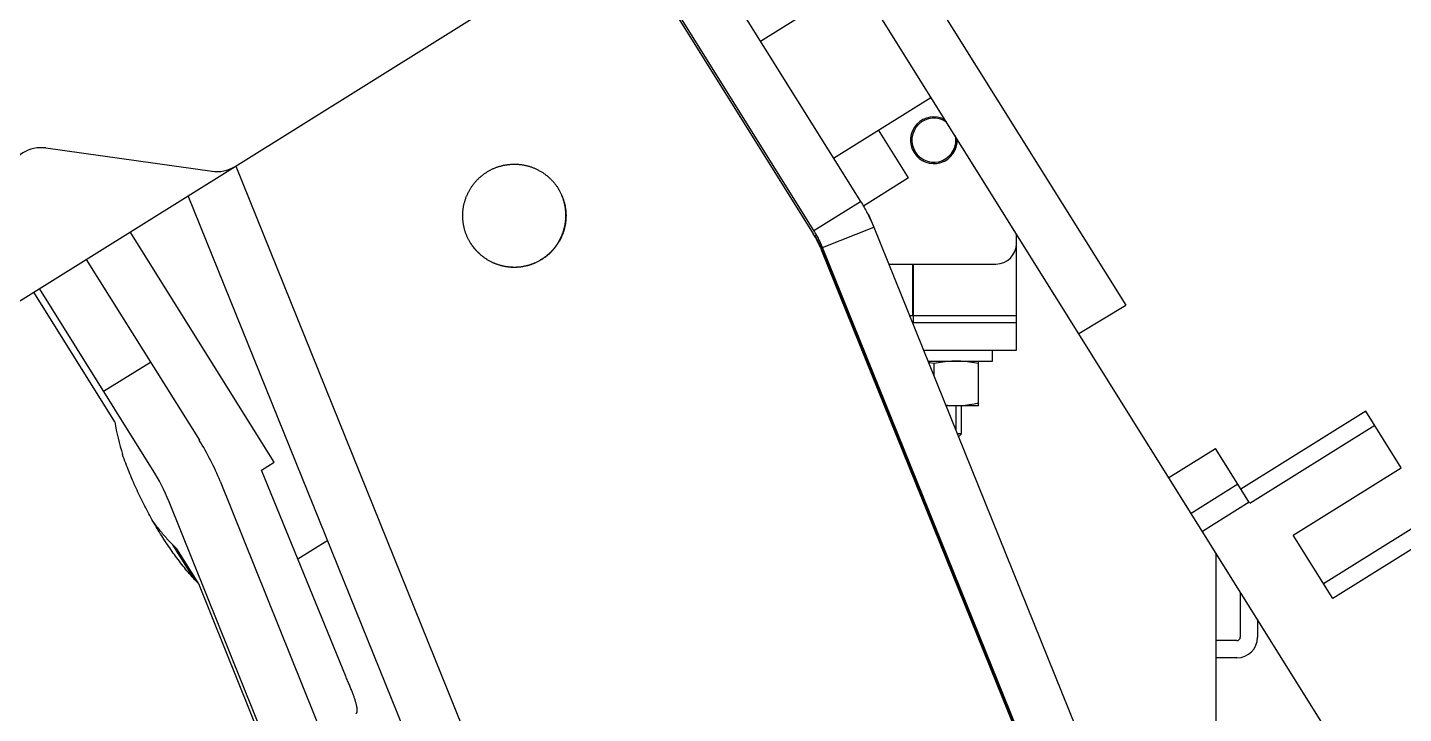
# Model space of a CAD drawing. Header units: millimetres. Extents: x 1084702 to 1166801, y 36632 to 124519.
# Drawn here: x 1098672.6 to 1098872.5, y 107316.6 to 107416.3 of the extents above; entities that cross this region are included whole.
import ezdxf

# ---------------------------------------------------------------- set-up
doc = ezdxf.new("R2010")
doc.units = ezdxf.units.MM
doc.header["$LTSCALE"] = 250
doc.linetypes.add('CENTER', pattern=[3, 2.5, -0.25, 0, -0.25])
doc.layers.get('0').update_dxf_attribs({"color": 255})

# ---------------------------------------------------------------- blocks, each defined once
blk = doc.blocks.new('PK65002M m platform_side')
at = {"linetype": 'Continuous'}
for p, q in [((-9391.91, 6510.95), (-9336.26, 6421.9)), ((-9283.69, 6322.67), (-9396.24, 6502.79)), ((-9405.28, 6485.79), (-9374.78, 6436.99)), ((-9409.92, 6477.51), (-9381.66, 6432.28)), ((-9381.57, 6432.75), (-9409.7, 6477.78)), ((-9465.63, 6442.07), (-9412.34, 6475.36)), ((-9375.17, 6469.07), (-9389.31, 6460.24)), ((-9378.71, 6443.28), (-9364.57, 6452.11)), ((-9367.81, 6440.4), (-9372.16, 6447.37)), ((-9493.09, 6444.75), (-9468.97, 6441.36)), ((-9508.33, 6415.38), (-9465.63, 6442.07)), ((-9465.53, 6442.11), (-9376.24, 6221.13)), ((-9367.81, 6440.4), (-9374.37, 6436.3)), ((-9383.66, 6218.13), (-9472.42, 6437.82)), ((-9381.57, 6432.75), (-9374.78, 6436.99)), ((-9373.7, 6435.06), (-9373.62, 6435.09)), ((-9373.62, 6435.09), (-9372.88, 6433.26)), ((-9459.95, 6399.06), (-9480.87, 6432.54)), ((-9380.3, 6430.27), (-9372.88, 6433.26)), ((-9372.88, 6433.26), (-9301.17, 6255.77)), ((-9352.14, 6430.88), (-9352.14, 6432.22)), ((-9381.16, 6432.06), (-9381.42, 6431.89)), ((-9381.4, 6431.91), (-9381.27, 6431.7)), ((-9308.59, 6252.78), (-9380.3, 6430.27)), ((-9352.2, 6430.38), (-9352.14, 6430.38)), ((-9352.14, 6415.38), (-9352.14, 6430.88)), ((-9487.24, 6428.56), (-9470.81, 6402.27)), ((-9327.83, 6299.57), (-9380.39, 6429.79)), ((-9380.3, 6429.75), (-9307.94, 6250.8)), ((-9379.54, 6427.88), (-9379.34, 6427.88)), ((-9370.71, 6427.88), (-9355.14, 6427.88)), ((-9367.19, 6420.38), (-9367.19, 6427.88)), ((-9367.09, 6419.38), (-9367.09, 6427.88)), ((-9477.59, 6398.03), (-9494.03, 6424.32)), ((-9483.1, 6404.97), (-9494.87, 6423.8)), ((-9367.09, 6423.88), (-9367.19, 6423.88)), ((-9376.51, 6420.38), (-9376.3, 6420.38)), ((-9367.68, 6420.38), (-9367.19, 6420.38)), ((-9367.09, 6420.38), (-9352.14, 6420.38)), ((-9343.11, 6417.77), (-9336.26, 6421.9)), ((-9376.1, 6419.38), (-9375.9, 6419.38)), ((-9367.27, 6419.38), (-9367.09, 6419.38)), ((-9367.09, 6419.38), (-9352.14, 6419.38)), ((-9374.49, 6415.38), (-9374.28, 6415.38)), ((-9365.66, 6415.38), (-9352.14, 6415.38)), ((-9355.64, 6413.78), (-9355.64, 6415.38)), ((-9484.71, 6409.4), (-9477.92, 6413.64)), ((-9365.01, 6413.78), (-9355.64, 6413.78)), ((-9364.14, 6413.41), (-9364.14, 6411.63)), ((-9357.64, 6407.28), (-9357.64, 6413.78)), ((-9357.64, 6407.28), (-9362.38, 6407.28)), ((-9360.94, 6407.28), (-9360.94, 6403.71)), ((-9360.14, 6403.18), (-9360.14, 6407.28)), ((-9301.43, 6406.48), (-9319.55, 6395.15)), ((-9296.28, 6398.25), (-9301.43, 6406.48)), ((-9300.12, 6404.39), (-9318.25, 6393.07)), ((-9360.14, 6403.18), (-9360.73, 6403.18)), ((-9360.56, 6402.76), (-9360.14, 6403.18)), ((-9330.04, 6396.85), (-9323.26, 6401.09)), ((-9318.31, 6393.17), (-9323.26, 6401.09)), ((-9461.79, 6397.91), (-9459.95, 6399.06)), ((-9311.95, 6388.46), (-9296.28, 6398.25)), ((-9467.79, 6396.32), (-9389.01, 6200.67)), ((-9449.5, 6367.81), (-9461.79, 6397.91)), ((-9320, 6395.88), (-9326.79, 6391.64)), ((-9390.38, 6182.65), (-9475.21, 6393.33)), ((-9318.37, 6393.27), (-9325.15, 6389.03)), ((-9291.88, 6391.2), (-9307.54, 6381.41)), ((-9306.2, 6379.26), (-9311.95, 6388.46)), ((-9290.54, 6389.05), (-9306.2, 6379.26)), ((-9471.47, 6381.98), (-9474.65, 6387.07)), ((-9470.9, 6381.41), (-9474.08, 6386.5)), ((-9452.17, 6387.69), (-9456.51, 6384.98)), ((-9323.14, 6310.15), (-9323.14, 6385.81)), ((-9397.07, 6198.37), (-9470.9, 6381.41)), ((-9319.64, 6380.21), (-9319.64, 6373.64)), ((-9317.14, 6376.21), (-9317.14, 6373.64)), ((-9320.14, 6373.14), (-9323.14, 6373.14)), ((-9320.14, 6370.64), (-9323.14, 6370.64)), ((-9448.04, 6362.56), (-9448.02, 6362.58))]:
    blk.add_line(p, q, dxfattribs=at)
for points in [[(-9431.42, 6430.93), (-9431.48, 6431.01), (-9431.53, 6431.1), (-9431.58, 6431.19), (-9431.63, 6431.28), (-9431.68, 6431.38), (-9431.73, 6431.47), (-9431.78, 6431.56), (-9431.82, 6431.65), (-9431.87, 6431.75), (-9431.91, 6431.84), (-9431.95, 6431.94), (-9431.99, 6432.03), (-9432.03, 6432.13), (-9432.07, 6432.23), (-9432.11, 6432.32), (-9432.14, 6432.42), (-9432.18, 6432.52), (-9432.21, 6432.62), (-9432.24, 6432.72), (-9432.27, 6432.82), (-9432.3, 6432.92), (-9432.32, 6433.02), (-9432.35, 6433.12), (-9432.37, 6433.22), (-9432.39, 6433.32), (-9432.42, 6433.42), (-9432.44, 6433.53), (-9432.45, 6433.63), (-9432.47, 6433.73), (-9432.49, 6433.83), (-9432.5, 6433.94), (-9432.51, 6434.04), (-9432.52, 6434.14), (-9432.53, 6434.25), (-9432.54, 6434.35), (-9432.55, 6434.45), (-9432.56, 6434.56), (-9432.56, 6434.66), (-9432.56, 6434.77), (-9432.56, 6434.87), (-9432.56, 6434.98), (-9432.56, 6435.08), (-9432.56, 6435.18), (-9432.55, 6435.29), (-9432.55, 6435.39), (-9432.54, 6435.5), (-9432.53, 6435.6), (-9432.52, 6435.71), (-9432.51, 6435.81), (-9432.49, 6435.91), (-9432.48, 6436.02), (-9432.46, 6436.12), (-9432.45, 6436.22), (-9432.43, 6436.32), (-9432.41, 6436.43), (-9432.38, 6436.53), (-9432.36, 6436.63), (-9432.34, 6436.73), (-9432.31, 6436.83), (-9432.28, 6436.93), (-9432.25, 6437.03), (-9432.22, 6437.13), (-9432.19, 6437.23), (-9432.16, 6437.33), (-9432.12, 6437.43), (-9432.09, 6437.53), (-9432.05, 6437.63), (-9432.01, 6437.73), (-9431.97, 6437.82), (-9431.93, 6437.92), (-9431.89, 6438.01), (-9431.84, 6438.11), (-9431.8, 6438.2), (-9431.75, 6438.3), (-9431.7, 6438.39), (-9431.65, 6438.48), (-9431.6, 6438.57), (-9431.55, 6438.66), (-9431.5, 6438.75), (-9431.44, 6438.84), (-9431.39, 6438.93), (-9431.33, 6439.02), (-9431.27, 6439.1), (-9431.22, 6439.19), (-9431.16, 6439.27), (-9431.1, 6439.36), (-9431.03, 6439.44), (-9430.97, 6439.52), (-9430.9, 6439.6), (-9430.84, 6439.68), (-9430.77, 6439.76), (-9430.7, 6439.84), (-9430.64, 6439.92), (-9430.56, 6440), (-9430.49, 6440.07), (-9430.42, 6440.15), (-9430.35, 6440.22), (-9430.27, 6440.29), (-9430.2, 6440.37), (-9430.12, 6440.44), (-9430.04, 6440.51), (-9429.97, 6440.57), (-9429.89, 6440.64), (-9429.81, 6440.71), (-9429.73, 6440.77), (-9429.64, 6440.84), (-9429.56, 6440.9), (-9429.48, 6440.96), (-9429.39, 6441.02), (-9429.31, 6441.08), (-9429.22, 6441.14), (-9429.13, 6441.2), (-9429.05, 6441.25), (-9428.96, 6441.31), (-9428.87, 6441.36), (-9428.78, 6441.42), (-9428.69, 6441.47), (-9428.59, 6441.52), (-9428.5, 6441.56), (-9428.41, 6441.61), (-9428.32, 6441.66), (-9428.22, 6441.7), (-9428.13, 6441.75), (-9428.03, 6441.79), (-9427.93, 6441.83), (-9427.84, 6441.87), (-9427.74, 6441.91), (-9427.64, 6441.94), (-9427.54, 6441.98), (-9427.45, 6442.01), (-9427.35, 6442.04), (-9427.25, 6442.07), (-9427.15, 6442.1), (-9427.05, 6442.13), (-9426.94, 6442.16), (-9426.84, 6442.19), (-9426.74, 6442.21), (-9426.64, 6442.23), (-9426.54, 6442.25), (-9426.43, 6442.27), (-9426.33, 6442.29), (-9426.23, 6442.31), (-9426.12, 6442.32), (-9426.02, 6442.34), (-9425.92, 6442.35), (-9425.81, 6442.36), (-9425.71, 6442.37), (-9425.6, 6442.38), (-9425.5, 6442.39), (-9425.4, 6442.39), (-9425.29, 6442.4), (-9425.19, 6442.4), (-9425.08, 6442.4), (-9424.98, 6442.4), (-9424.88, 6442.4), (-9424.77, 6442.39), (-9424.67, 6442.39), (-9424.56, 6442.38), (-9424.46, 6442.38), (-9424.36, 6442.37), (-9424.25, 6442.36), (-9424.15, 6442.34), (-9424.05, 6442.33), (-9423.95, 6442.32), (-9423.84, 6442.3), (-9423.74, 6442.28), (-9423.64, 6442.26), (-9423.54, 6442.24), (-9423.43, 6442.22), (-9423.33, 6442.2), (-9423.23, 6442.17), (-9423.13, 6442.15), (-9423.03, 6442.12), (-9422.93, 6442.09), (-9422.83, 6442.06), (-9422.73, 6442.03), (-9422.63, 6442), (-9422.54, 6441.96), (-9422.44, 6441.93), (-9422.34, 6441.89), (-9422.24, 6441.85), (-9422.15, 6441.81), (-9422.05, 6441.77), (-9421.96, 6441.73), (-9421.86, 6441.68), (-9421.77, 6441.64), (-9421.67, 6441.59), (-9421.58, 6441.54), (-9421.49, 6441.49), (-9421.4, 6441.44), (-9421.31, 6441.39), (-9421.22, 6441.34), (-9421.13, 6441.29), (-9421.04, 6441.23), (-9420.95, 6441.17), (-9420.87, 6441.12), (-9420.78, 6441.06), (-9420.69, 6441), (-9420.61, 6440.93)], [(-9420.61, 6440.93), (-9420.53, 6440.87), (-9420.44, 6440.81), (-9420.36, 6440.74), (-9420.28, 6440.68), (-9420.2, 6440.61), (-9420.12, 6440.54), (-9420.04, 6440.47), (-9419.97, 6440.4), (-9419.89, 6440.33), (-9419.81, 6440.26), (-9419.74, 6440.18), (-9419.67, 6440.11), (-9419.6, 6440.03), (-9419.52, 6439.96), (-9419.45, 6439.88), (-9419.39, 6439.8), (-9419.32, 6439.72), (-9419.25, 6439.64), (-9419.18, 6439.56), (-9419.12, 6439.48), (-9419.06, 6439.39), (-9419, 6439.31), (-9418.93, 6439.22), (-9418.87, 6439.14), (-9418.82, 6439.05), (-9418.76, 6438.96), (-9418.7, 6438.87)], [(-9418.7, 6438.87), (-9418.65, 6438.79), (-9418.59, 6438.7), (-9418.54, 6438.61), (-9418.49, 6438.52), (-9418.44, 6438.42), (-9418.39, 6438.33), (-9418.35, 6438.24), (-9418.3, 6438.15), (-9418.26, 6438.05), (-9418.21, 6437.96), (-9418.17, 6437.86), (-9418.13, 6437.77), (-9418.09, 6437.67), (-9418.06, 6437.57), (-9418.02, 6437.48), (-9417.98, 6437.38), (-9417.95, 6437.28), (-9417.92, 6437.18), (-9417.89, 6437.08), (-9417.86, 6436.98), (-9417.83, 6436.88), (-9417.8, 6436.78), (-9417.78, 6436.68), (-9417.75, 6436.58), (-9417.73, 6436.48), (-9417.71, 6436.38), (-9417.69, 6436.27), (-9417.67, 6436.17), (-9417.65, 6436.07), (-9417.64, 6435.97), (-9417.63, 6435.86), (-9417.61, 6435.76), (-9417.6, 6435.66), (-9417.59, 6435.55), (-9417.58, 6435.45), (-9417.58, 6435.34), (-9417.57, 6435.24), (-9417.57, 6435.14), (-9417.56, 6435.03), (-9417.56, 6434.93), (-9417.56, 6434.82), (-9417.57, 6434.72), (-9417.57, 6434.61), (-9417.57, 6434.51), (-9417.58, 6434.41), (-9417.59, 6434.3), (-9417.6, 6434.2), (-9417.61, 6434.09), (-9417.62, 6433.99), (-9417.63, 6433.89), (-9417.65, 6433.78), (-9417.66, 6433.68), (-9417.68, 6433.58), (-9417.7, 6433.48), (-9417.72, 6433.37), (-9417.74, 6433.27), (-9417.77, 6433.17), (-9417.79, 6433.07), (-9417.82, 6432.97), (-9417.84, 6432.87), (-9417.87, 6432.76), (-9417.9, 6432.67), (-9417.94, 6432.57), (-9417.97, 6432.47), (-9418, 6432.37), (-9418.04, 6432.27), (-9418.08, 6432.17), (-9418.12, 6432.07), (-9418.16, 6431.98), (-9418.2, 6431.88), (-9418.24, 6431.79), (-9418.28, 6431.69), (-9418.33, 6431.6), (-9418.38, 6431.5), (-9418.42, 6431.41), (-9418.47, 6431.32), (-9418.52, 6431.23), (-9418.57, 6431.14), (-9418.63, 6431.05), (-9418.68, 6430.96), (-9418.74, 6430.87), (-9418.79, 6430.78), (-9418.85, 6430.7), (-9418.91, 6430.61), (-9418.97, 6430.53), (-9419.03, 6430.44), (-9419.09, 6430.36), (-9419.16, 6430.28), (-9419.22, 6430.2), (-9419.29, 6430.12), (-9419.35, 6430.04), (-9419.42, 6429.96), (-9419.49, 6429.88), (-9419.56, 6429.8), (-9419.63, 6429.73), (-9419.7, 6429.65), (-9419.78, 6429.58), (-9419.85, 6429.51), (-9419.93, 6429.43), (-9420, 6429.36), (-9420.08, 6429.29), (-9420.16, 6429.22), (-9420.24, 6429.16), (-9420.32, 6429.09), (-9420.4, 6429.03), (-9420.48, 6428.96), (-9420.56, 6428.9), (-9420.65, 6428.84), (-9420.73, 6428.78), (-9420.82, 6428.72), (-9420.91, 6428.66), (-9420.99, 6428.6), (-9421.08, 6428.54), (-9421.17, 6428.49), (-9421.26, 6428.44), (-9421.35, 6428.38), (-9421.44, 6428.33), (-9421.53, 6428.28), (-9421.62, 6428.23), (-9421.72, 6428.19), (-9421.81, 6428.14), (-9421.9, 6428.1), (-9422, 6428.05), (-9422.1, 6428.01), (-9422.19, 6427.97), (-9422.29, 6427.93), (-9422.39, 6427.89), (-9422.48, 6427.86), (-9422.58, 6427.82), (-9422.68, 6427.79), (-9422.78, 6427.76), (-9422.88, 6427.72), (-9422.98, 6427.69), (-9423.08, 6427.67), (-9423.18, 6427.64), (-9423.28, 6427.61), (-9423.38, 6427.59), (-9423.49, 6427.57), (-9423.59, 6427.55), (-9423.69, 6427.53), (-9423.79, 6427.51), (-9423.9, 6427.49), (-9424, 6427.48), (-9424.1, 6427.46), (-9424.21, 6427.45), (-9424.31, 6427.44), (-9424.42, 6427.43), (-9424.52, 6427.42), (-9424.63, 6427.41), (-9424.73, 6427.41), (-9424.83, 6427.4), (-9424.94, 6427.4), (-9425.04, 6427.4), (-9425.15, 6427.4), (-9425.25, 6427.4), (-9425.35, 6427.41), (-9425.46, 6427.41), (-9425.56, 6427.42), (-9425.66, 6427.42), (-9425.77, 6427.43), (-9425.87, 6427.44), (-9425.97, 6427.46), (-9426.08, 6427.47), (-9426.18, 6427.48), (-9426.28, 6427.5), (-9426.39, 6427.52), (-9426.49, 6427.54), (-9426.59, 6427.56), (-9426.69, 6427.58), (-9426.79, 6427.6), (-9426.89, 6427.63), (-9426.99, 6427.65), (-9427.1, 6427.68), (-9427.2, 6427.71), (-9427.29, 6427.74), (-9427.39, 6427.77), (-9427.49, 6427.8), (-9427.59, 6427.84), (-9427.69, 6427.87), (-9427.79, 6427.91), (-9427.88, 6427.95), (-9427.98, 6427.99), (-9428.07, 6428.03), (-9428.17, 6428.07), (-9428.26, 6428.12), (-9428.36, 6428.16), (-9428.45, 6428.21), (-9428.54, 6428.26), (-9428.64, 6428.31), (-9428.73, 6428.36), (-9428.82, 6428.41), (-9428.91, 6428.46), (-9429, 6428.51), (-9429.09, 6428.57), (-9429.17, 6428.63), (-9429.26, 6428.68), (-9429.35, 6428.74), (-9429.43, 6428.8), (-9429.52, 6428.86)], [(-9417.71, 6436.29), (-9417.73, 6436.4), (-9417.75, 6436.5), (-9417.77, 6436.6), (-9417.8, 6436.7), (-9417.82, 6436.8), (-9417.85, 6436.91), (-9417.88, 6437.01), (-9417.91, 6437.11), (-9417.94, 6437.21), (-9417.97, 6437.31), (-9418, 6437.4), (-9418.04, 6437.5), (-9418.08, 6437.6), (-9418.11, 6437.7), (-9418.15, 6437.8), (-9418.19, 6437.89), (-9418.23, 6437.99), (-9418.28, 6438.08), (-9418.32, 6438.18), (-9418.37, 6438.27), (-9418.42, 6438.37), (-9418.46, 6438.46), (-9418.51, 6438.55), (-9418.57, 6438.64), (-9418.62, 6438.73), (-9418.67, 6438.82), (-9418.7, 6438.87)], [(-9431.42, 6430.93), (-9431.39, 6430.88), (-9431.33, 6430.79), (-9431.28, 6430.7), (-9431.22, 6430.62), (-9431.16, 6430.53), (-9431.09, 6430.45), (-9431.03, 6430.37), (-9430.97, 6430.28), (-9430.9, 6430.2), (-9430.84, 6430.12), (-9430.77, 6430.04), (-9430.7, 6429.97), (-9430.63, 6429.89), (-9430.56, 6429.81), (-9430.49, 6429.74), (-9430.42, 6429.66), (-9430.34, 6429.59), (-9430.27, 6429.52), (-9430.19, 6429.45), (-9430.12, 6429.37), (-9430.04, 6429.31), (-9429.96, 6429.24), (-9429.88, 6429.17), (-9429.8, 6429.1), (-9429.72, 6429.04), (-9429.64, 6428.98), (-9429.55, 6428.91), (-9429.47, 6428.85), (-9429.39, 6428.79), (-9429.3, 6428.73), (-9429.21, 6428.67), (-9429.13, 6428.62), (-9429.04, 6428.56), (-9428.95, 6428.51), (-9428.86, 6428.45), (-9428.77, 6428.4), (-9428.68, 6428.35), (-9428.59, 6428.3), (-9428.49, 6428.26), (-9428.4, 6428.21), (-9428.31, 6428.16), (-9428.21, 6428.12), (-9428.12, 6428.08), (-9428.02, 6428.03), (-9427.92, 6427.99), (-9427.83, 6427.96), (-9427.73, 6427.92), (-9427.63, 6427.88), (-9427.53, 6427.85), (-9427.43, 6427.81), (-9427.33, 6427.78), (-9427.23, 6427.75), (-9427.13, 6427.72), (-9427.03, 6427.69), (-9426.93, 6427.67), (-9426.83, 6427.64), (-9426.73, 6427.62), (-9426.63, 6427.6), (-9426.53, 6427.58), (-9426.42, 6427.56), (-9426.32, 6427.54), (-9426.22, 6427.52), (-9426.11, 6427.51), (-9426.01, 6427.49), (-9425.9, 6427.48), (-9425.8, 6427.47), (-9425.7, 6427.46), (-9425.59, 6427.45), (-9425.49, 6427.45), (-9425.38, 6427.44), (-9425.28, 6427.44), (-9425.17, 6427.44), (-9425.07, 6427.44), (-9424.96, 6427.44), (-9424.86, 6427.44), (-9424.76, 6427.44), (-9424.65, 6427.45), (-9424.55, 6427.46), (-9424.45, 6427.46), (-9424.34, 6427.47), (-9424.24, 6427.49), (-9424.14, 6427.5), (-9424.03, 6427.51), (-9423.93, 6427.53), (-9423.83, 6427.54), (-9423.72, 6427.56), (-9423.62, 6427.58), (-9423.52, 6427.6), (-9423.42, 6427.62), (-9423.32, 6427.65), (-9423.22, 6427.67), (-9423.12, 6427.7), (-9423.02, 6427.73), (-9422.92, 6427.76), (-9422.82, 6427.79), (-9422.72, 6427.82), (-9422.62, 6427.85), (-9422.52, 6427.89), (-9422.42, 6427.93), (-9422.33, 6427.96), (-9422.23, 6428), (-9422.14, 6428.04), (-9422.04, 6428.08), (-9421.95, 6428.13), (-9421.85, 6428.17), (-9421.76, 6428.22), (-9421.66, 6428.26), (-9421.57, 6428.31), (-9421.48, 6428.36), (-9421.39, 6428.41), (-9421.3, 6428.46), (-9421.21, 6428.52), (-9421.12, 6428.57), (-9421.03, 6428.63), (-9420.95, 6428.68), (-9420.86, 6428.74), (-9420.77, 6428.8), (-9420.69, 6428.86), (-9420.6, 6428.92), (-9420.52, 6428.99), (-9420.44, 6429.05), (-9420.36, 6429.12), (-9420.28, 6429.18), (-9420.2, 6429.25), (-9420.12, 6429.32), (-9420.04, 6429.39), (-9419.96, 6429.46), (-9419.89, 6429.53), (-9419.81, 6429.6), (-9419.74, 6429.68), (-9419.67, 6429.75), (-9419.59, 6429.83), (-9419.52, 6429.91), (-9419.45, 6429.98), (-9419.39, 6430.06), (-9419.32, 6430.14), (-9419.25, 6430.22), (-9419.19, 6430.31), (-9419.12, 6430.39), (-9419.06, 6430.47), (-9419, 6430.56), (-9418.94, 6430.64), (-9418.88, 6430.73), (-9418.82, 6430.82), (-9418.76, 6430.9), (-9418.71, 6430.99), (-9418.65, 6431.08), (-9418.6, 6431.17), (-9418.55, 6431.26), (-9418.5, 6431.35), (-9418.45, 6431.45), (-9418.4, 6431.54), (-9418.35, 6431.63), (-9418.31, 6431.72), (-9418.27, 6431.82), (-9418.22, 6431.91), (-9418.18, 6432.01), (-9418.14, 6432.1), (-9418.1, 6432.2), (-9418.07, 6432.3), (-9418.03, 6432.4), (-9418, 6432.49), (-9417.96, 6432.59), (-9417.93, 6432.69), (-9417.9, 6432.79), (-9417.87, 6432.89), (-9417.84, 6432.99), (-9417.82, 6433.09), (-9417.79, 6433.19), (-9417.77, 6433.29), (-9417.75, 6433.39), (-9417.73, 6433.5), (-9417.71, 6433.6), (-9417.69, 6433.7), (-9417.67, 6433.8), (-9417.66, 6433.91), (-9417.64, 6434.01), (-9417.63, 6434.11), (-9417.62, 6434.22), (-9417.61, 6434.32), (-9417.6, 6434.42), (-9417.6, 6434.53), (-9417.59, 6434.63), (-9417.59, 6434.74), (-9417.59, 6434.84), (-9417.59, 6434.95), (-9417.59, 6435.05), (-9417.59, 6435.15), (-9417.59, 6435.26), (-9417.6, 6435.36), (-9417.61, 6435.47), (-9417.61, 6435.57), (-9417.62, 6435.67), (-9417.63, 6435.78), (-9417.65, 6435.88), (-9417.66, 6435.99), (-9417.68, 6436.09), (-9417.69, 6436.19), (-9417.71, 6436.29)], [(-9374.78, 6436.99), (-9374.65, 6436.78), (-9374.52, 6436.57), (-9374.4, 6436.36), (-9374.28, 6436.14), (-9374.16, 6435.93), (-9374.04, 6435.71), (-9373.92, 6435.5), (-9373.81, 6435.28), (-9373.69, 6435.06), (-9373.59, 6434.84), (-9373.48, 6434.62), (-9373.37, 6434.39), (-9373.27, 6434.17), (-9373.17, 6433.94), (-9373.07, 6433.72), (-9372.98, 6433.49), (-9372.88, 6433.26)], [(-9380.39, 6429.79), (-9380.45, 6429.95), (-9380.52, 6430.11), (-9380.59, 6430.27), (-9380.66, 6430.43), (-9380.74, 6430.59), (-9380.81, 6430.75), (-9380.89, 6430.9), (-9380.97, 6431.06), (-9381.05, 6431.22), (-9381.13, 6431.37), (-9381.21, 6431.52), (-9381.3, 6431.68), (-9381.38, 6431.83), (-9381.47, 6431.98), (-9381.56, 6432.13), (-9381.66, 6432.28)], [(-9380.3, 6430.27), (-9380.37, 6430.44), (-9380.44, 6430.61), (-9380.52, 6430.78), (-9380.59, 6430.95), (-9380.67, 6431.12), (-9380.75, 6431.29), (-9380.84, 6431.45), (-9380.92, 6431.62), (-9381.01, 6431.78), (-9381.1, 6431.95), (-9381.19, 6432.11), (-9381.28, 6432.27), (-9381.37, 6432.43), (-9381.47, 6432.59), (-9381.57, 6432.75)], [(-9429.52, 6428.86), (-9429.6, 6428.93), (-9429.68, 6428.99), (-9429.76, 6429.06), (-9429.84, 6429.12), (-9429.93, 6429.19), (-9430, 6429.26), (-9430.08, 6429.33), (-9430.16, 6429.4), (-9430.24, 6429.47), (-9430.31, 6429.54), (-9430.39, 6429.62), (-9430.46, 6429.69), (-9430.53, 6429.77), (-9430.6, 6429.84), (-9430.67, 6429.92), (-9430.74, 6430), (-9430.81, 6430.08), (-9430.88, 6430.16), (-9430.94, 6430.24), (-9431.01, 6430.32), (-9431.07, 6430.41), (-9431.13, 6430.49), (-9431.19, 6430.58), (-9431.25, 6430.66), (-9431.31, 6430.75), (-9431.37, 6430.84), (-9431.42, 6430.93)], [(-9381.27, 6431.7), (-9381.18, 6431.56), (-9381.1, 6431.41), (-9381.02, 6431.27), (-9380.94, 6431.12), (-9380.86, 6430.97), (-9380.78, 6430.82), (-9380.71, 6430.67), (-9380.64, 6430.52), (-9380.57, 6430.37), (-9380.5, 6430.21), (-9380.43, 6430.06), (-9380.36, 6429.9), (-9380.3, 6429.75)], [(-9364.14, 6413.41), (-9364.8, 6413.54), (-9364.92, 6413.56)], [(-9360.89, 6413.78), (-9361.54, 6413.76), (-9362.18, 6413.72), (-9362.83, 6413.64), (-9363.48, 6413.54), (-9364.14, 6413.41)], [(-9357.64, 6413.41), (-9358.3, 6413.54), (-9358.96, 6413.64), (-9359.6, 6413.72), (-9360.25, 6413.76), (-9360.89, 6413.78)], [(-9360.89, 6407.28), (-9361.54, 6407.29), (-9362.18, 6407.34), (-9362.42, 6407.37)], [(-9357.64, 6407.64), (-9358.3, 6407.52), (-9358.96, 6407.41), (-9359.6, 6407.34), (-9360.25, 6407.29), (-9360.89, 6407.28)], [(-9479.03, 6393.28), (-9479.17, 6393.56), (-9479.31, 6393.85), (-9479.45, 6394.13), (-9479.59, 6394.42), (-9479.72, 6394.71), (-9479.86, 6395), (-9479.99, 6395.3), (-9480.12, 6395.59), (-9480.26, 6395.89), (-9480.39, 6396.19), (-9480.51, 6396.49), (-9480.64, 6396.79), (-9480.77, 6397.09), (-9480.89, 6397.39), (-9481.02, 6397.7), (-9481.14, 6398), (-9481.26, 6398.31), (-9481.38, 6398.62), (-9481.5, 6398.93), (-9481.62, 6399.25), (-9481.73, 6399.56), (-9481.85, 6399.87), (-9481.96, 6400.19)], [(-9477.39, 6390.23), (-9477.55, 6390.5), (-9477.7, 6390.77), (-9477.86, 6391.04), (-9478.01, 6391.31), (-9478.16, 6391.59), (-9478.31, 6391.87), (-9478.45, 6392.15), (-9478.6, 6392.43), (-9478.74, 6392.71), (-9478.89, 6392.99), (-9479.03, 6393.28)], [(-9477.52, 6390.45), (-9477.46, 6390.37), (-9477.34, 6390.2), (-9477.22, 6390.03), (-9477.1, 6389.86), (-9476.97, 6389.7), (-9476.85, 6389.53), (-9476.72, 6389.37), (-9476.59, 6389.21), (-9476.46, 6389.05), (-9476.33, 6388.89), (-9476.19, 6388.73), (-9476.06, 6388.57), (-9475.93, 6388.42), (-9475.79, 6388.26), (-9475.65, 6388.11), (-9475.51, 6387.96), (-9475.37, 6387.81), (-9475.23, 6387.66), (-9475.09, 6387.51), (-9474.94, 6387.36), (-9474.8, 6387.22), (-9474.65, 6387.07)], [(-9476.43, 6388.61), (-9476.44, 6388.64), (-9476.61, 6388.9), (-9476.77, 6389.16), (-9476.93, 6389.43), (-9477.08, 6389.69), (-9477.24, 6389.96), (-9477.39, 6390.23)], [(-9471.47, 6381.98), (-9471.66, 6382.2), (-9471.85, 6382.42), (-9472.05, 6382.64), (-9472.23, 6382.86), (-9472.42, 6383.08), (-9472.61, 6383.31), (-9472.8, 6383.53), (-9472.98, 6383.76), (-9473.17, 6383.99), (-9473.35, 6384.22), (-9473.53, 6384.45), (-9473.71, 6384.69), (-9473.89, 6384.92), (-9474.07, 6385.16), (-9474.25, 6385.4), (-9474.42, 6385.64), (-9474.6, 6385.88), (-9474.77, 6386.12), (-9474.94, 6386.37), (-9475.11, 6386.62), (-9475.28, 6386.86), (-9475.45, 6387.11), (-9475.62, 6387.36), (-9475.79, 6387.62), (-9475.95, 6387.87), (-9476.12, 6388.13), (-9476.28, 6388.38), (-9476.43, 6388.61)], [(-9474.65, 6387.07), (-9474.46, 6386.88), (-9474.27, 6386.69), (-9474.08, 6386.5)], [(-9470.9, 6381.41), (-9471.09, 6381.6), (-9471.28, 6381.79), (-9471.47, 6381.98)], [(-9448.02, 6362.58), (-9448, 6362.59), (-9447.98, 6362.62), (-9447.96, 6362.64), (-9447.94, 6362.67), (-9447.93, 6362.7), (-9447.91, 6362.73), (-9447.9, 6362.77), (-9447.89, 6362.81), (-9447.89, 6362.85), (-9447.88, 6362.89), (-9447.88, 6362.94), (-9447.88, 6362.99), (-9447.88, 6363.04), (-9447.88, 6363.1), (-9447.88, 6363.15), (-9447.88, 6363.21), (-9447.89, 6363.28), (-9447.9, 6363.34), (-9447.91, 6363.41), (-9447.92, 6363.48), (-9447.94, 6363.56), (-9447.95, 6363.64), (-9447.97, 6363.72), (-9447.99, 6363.8), (-9448.01, 6363.88), (-9448.03, 6363.97), (-9448.05, 6364.06), (-9448.08, 6364.15), (-9448.11, 6364.25), (-9448.14, 6364.35), (-9448.17, 6364.45), (-9448.2, 6364.55), (-9448.24, 6364.66), (-9448.27, 6364.77), (-9448.31, 6364.88), (-9448.35, 6364.99), (-9448.39, 6365.11), (-9448.43, 6365.23), (-9448.48, 6365.35), (-9448.53, 6365.48), (-9448.57, 6365.6), (-9448.62, 6365.73), (-9448.68, 6365.87), (-9448.73, 6366), (-9448.79, 6366.14), (-9448.84, 6366.28), (-9448.9, 6366.42), (-9448.96, 6366.56), (-9449.02, 6366.71), (-9449.09, 6366.86), (-9449.15, 6367.01), (-9449.22, 6367.17), (-9449.29, 6367.32), (-9449.36, 6367.48), (-9449.43, 6367.64), (-9449.5, 6367.81)]]:
    blk.add_lwpolyline(points, dxfattribs=at)
for centre, radius, start, end in [((-9364.14, 6445.88), 3.4, 61.8318, 2.127), ((-9364.14, 6445.88), 3.2, 54.7684, 12.4835), ((-9493.79, 6439.8), 5, 81.9973, 161.9973), ((-9468.28, 6446.31), 5, 261.9973, 301.9999), ((-9355.14, 6430.88), 3, 270, 0), ((-9442.27, 6412.2), 41.47, 190.047, 196.8382), ((-9371.64, 6406.88), 3, 302.5896, 306.2156), ((-9503.04, 6382.13), 38, 21.932, 32), ((-9372.14, 6407.38), 5, 301.6088, 303.7256), ((-9503.04, 6382.13), 30, 21.932, 32), ((-9320.14, 6373.64), 3, 270, 0), ((-9320.14, 6373.64), 0.5, 270, 0)]:
    blk.add_arc(centre, radius, start, end, dxfattribs=at)
blk = doc.blocks.new('profil_B4_1')
at = {"linetype": 'CENTER'}
blk.add_blockref('PK65002M m platform_side', (90405.39, 65327.55), dxfattribs=at)

msp = doc.modelspace()

# ---------------------------------------------------------------- block references
msp.add_blockref('profil_B4_1', (1017763.01, 35626.47))

doc.saveas('drawing.dxf')
